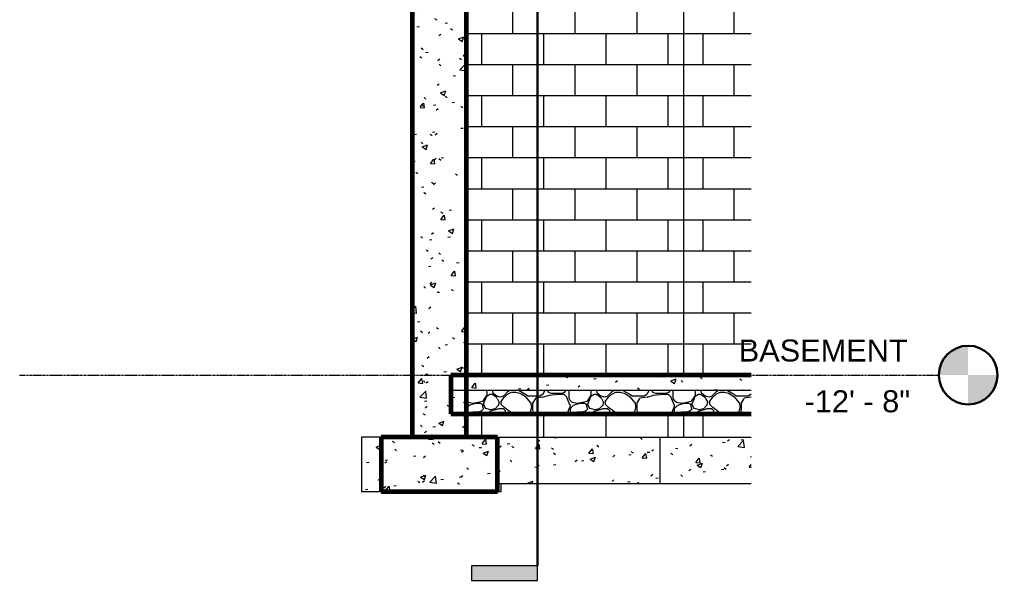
# Model space of a CAD drawing. Header units: inches. Extents: x -4126 to 2305, y -1116 to 12338.
# Drawn here: x 1569.9 to 1822, y -204.9 to -60.4 of the extents above; entities that cross this region are included whole.
import ezdxf

# ---------------------------------------------------------------- set-up
doc = ezdxf.new("R2010")
doc.units = ezdxf.units.IN
doc.header["$MEASUREMENT"] = 0
doc.linetypes.add('Grid Line 1_2_', pattern=[0.875, 0.5, -0.125, 0.125, -0.125])
for name, color, linetype, lineweight in [('A-FLOR', 192, 'Continuous', 18), ('A-FLOR-LEVL', 51, 'Continuous', 9), ('A-FLOR-MCUT', 51, 'Continuous', 18), ('A-FLOR-PATT', 8, 'Continuous', 60), ('A-WALL', 113, 'Continuous', 13), ('A-WALL-PATT', 111, 'Continuous', 60), ('G-ANNO-SYMB', 111, 'Continuous', 30), ('S-FNDN', 32, 'Continuous', 13)]:
    doc.layers.add(name, color=color, linetype=linetype, lineweight=lineweight)
doc.styles.add('Arial_5', font='arial.ttf', dxfattribs={"height": 5.669291})
pattern_1 = [(50, (2541.669, -16.936), (13.77135, -1.20496), [1.44, -15.84]), (355, (2541.669, -16.936), (-2.66442, 14.44218), [1.152, -12.672]), (100.451, (2542.817, -17.037), (11.10708, 13.23737), [1.224, -13.462]), (46.184, (2541.669, -13.096), (20.49128, -3.17785), [2.16, -23.76]), (96.636, (2543.377, -13.361), (17.94587, 18.70315), [1.836, -20.193]), (351.184, (2541.669, -13.096), (17.9454, 18.7026), [1.728, -19.008]), (21, (2543.589, -14.056), (11.46052, -7.73037), [1.44, -15.84]), (326, (2543.589, -14.056), (4.67135, 13.92315), [1.152, -12.672]), (71.451, (2544.544, -14.7), (16.13207, 6.19284), [1.224, -13.462]), (37.5, (2541.669, -16.936), (0.233123, 6.39175), [0.634, -11.885, 0.634, -12.23, -12.72]), (37.5, (2541.669, -16.936), (0.233123, 6.39175), [-25.382, 0.634, -12.086]), (7.5, (2541.669, -16.936), (5.05073, 7.57304), [0.634, -6.701, 0.634, -11.597, -4.848]), (7.5, (2541.669, -16.936), (5.05073, 7.57304), [-19.565, 0.634, -4.214]), (327.5, (2537.388, -16.936), (10.24958, -0.43289), [0.634, -4.166, 0.634, -14.342, -19.872]), (327.5, (2537.388, -16.936), (10.24958, -0.43289), [-19.776, 0.634, -19.238]), (317.5, (2535.468, -16.936), (11.19739, 1.92214), [0.634, -5.606, 0.634, -9.312, -14.112]), (317.5, (2535.468, -16.936), (11.19739, 1.92214), [-16.186, 0.634, -13.478])]

# ---------------------------------------------------------------- blocks, each defined once
blk = doc.blocks.new('Level - Extremo inicial de nivel - Círculo-11789-Sección 32')
at = {"layer": 'A-FLOR-LEVL'}
h = blk.add_hatch(color=256, dxfattribs=at)
edge = h.paths.add_edge_path(flags=0)
edge.add_line((-3685.98, -152), (-3693.54, -152))
edge.add_arc((-3685.98, -152), 7.56, 90, 180, ccw=False)
edge.add_line((-3685.98, -144.44), (-3685.98, -152))
h = blk.add_hatch(color=256, dxfattribs=at)
edge = h.paths.add_edge_path(flags=0)
edge.add_line((-3685.98, -159.56), (-3685.98, -152))
edge.add_line((-3685.98, -152), (-3678.42, -152))
edge.add_arc((-3685.98, -152), 7.56, 270, 360, ccw=False)
at = {"layer": 'A-FLOR-LEVL', "lineweight": 30}
blk.add_circle((-3685.98, -152), 7.56, dxfattribs=at)
blk = doc.blocks.new('Section - Extremo final de sección - Rellenado-14997-Sección 32')
at = {"layer": 'G-ANNO-SYMB', "lineweight": 9}
blk.add_hatch(color=256, dxfattribs=at).paths.add_polyline_path([(-3813.96, -201.14), (-3796.96, -201.14), (-3796.96, -204.92), (-3813.96, -204.92)], flags=0)
for p, q in [((-3813.96, -201.14), (-3813.96, -204.92)), ((-3796.96, -201.14), (-3813.96, -201.14)), ((-3796.96, -204.92), (-3796.96, -201.14)), ((-3813.96, -204.92), (-3796.96, -204.92))]:
    blk.add_line(p, q, dxfattribs=at)

msp = doc.modelspace()

# ---------------------------------------------------------------- hatches: boundary and pattern name
at = {"layer": 'A-FLOR-PATT', "lineweight": 9}
h = msp.add_hatch(dxfattribs=at)
h.set_pattern_fill('FP_51', color=256, style=0, pattern_type=2)
h.set_pattern_definition(pattern_1)
h.paths.add_polyline_path([(1741.545, -156), (1758.558, -156), (1758.558, -152), (1685.131, -152), (1685.131, -156), (1741.131, -156)], flags=0)
h = msp.add_hatch(dxfattribs=at)
h.set_pattern_fill('FP_50', color=256, style=0, pattern_type=2)
h.set_pattern_definition([(212.005, (2540.0568, -12.905), (-80.619876, -53.746335), [2.535, -250.987]), (213.69, (2541.669, -11.83), (-26.87387, -26.87325), [1.938, -94.955]), (198.435, (2542.475, -11.562), (-53.746996, -26.8734), [0.85, -84.131]), (180, (2543.55, -11.562), (-3e-15, -26.873), [1.075, -25.798]), (161.565, (2544.356, -11.83), (-26.873036, 2e-05), [0.85, -84.131]), (333.435, (2544.625, 7.518), (26.87306, 2e-05), [1.202, -58.889]), (296.565, (2544.356, 8.056), (26.87304, -26.87309), [0.601, -59.49]), (270, (2544.356, 9.4), (26.873, 2e-15), [1.344, -25.53]), (186.34, (2544.6248, -8.068), (-214.986308, -26.872903), [2.433, -240.914]), (296.565, (2550.537, 8.593), (26.87304, -26.87309), [0.601, -59.49]), (303.69, (2550, 9.4), (26.87325, -26.87387), [0.969, -95.924]), (229.399, (2554.2998, -2.425), (-134.365571, -161.240653), [2.478, -245.282]), (243.435, (2555.106, -0.812), (2e-05, -26.87306), [1.803, -58.288]), (213.69, (2564.511, -3.768), (-26.87387, -26.87325), [0.969, -95.924]), (33.69, (2556.449, -11.293), (26.87387, 26.87325), [0.969, -95.924]), (0, (2555.912, -11.293), (0, 26.873), [0.537, -26.336]), (333.435, (2555.375, -11.024), (26.87306, 2e-05), [0.601, -59.49]), (284.036, (2555.106, -9.949), (26.87309, -80.61944), [1.108, -109.693]), (270, (2555.106, -9.412), (26.873, 2e-15), [0.537, -26.336]), (243.435, (2555.106, -8.874), (2e-05, -26.87306), [0.601, -59.49]), (135, (2555.106, -8.606), (-26.8729, 2e-15), [0.38, -37.625]), (90, (2555.106, -8.874), (-26.873, 2e-15), [0.269, -26.605]), (18.435, (2564.78, 3.487), (53.746996, 26.8734), [1.7, -83.281]), (6.34, (2566.3928, 4.025), (214.986308, 26.872903), [2.433, -240.914]), (180, (2565.318, -2.425), (-3e-15, -26.873), [1.612, -25.261]), (197.354, (2569.6168, -1.081), (-80.6202226, -26.8732298), [4.505, -445.973]), (198.435, (2570.424, -0.812), (-53.746996, -26.8734), [0.85, -84.131]), (213.69, (2571.23, -0.275), (-26.87387, -26.87325), [0.969, -95.924]), (251.565, (2571.498, 0.531), (-2e-05, -26.873036), [0.85, -84.131]), (243.435, (2571.767, 1.069), (2e-05, -26.87306), [0.601, -59.49]), (270, (2571.767, 1.606), (26.873, 2e-15), [0.537, -26.336]), (293.199, (2570.9608, 3.487), (26.874084, -53.74642), [2.047, -202.614]), (315, (2570.155, 4.294), (26.8729, 0), [1.14, -36.864]), (0, (2568.81, 4.294), (0, 26.873), [1.344, -25.53]), (341.565, (2562.899, -2.156), (26.873036, -2e-05), [0.85, -84.131]), (303.69, (2562.362, -1.35), (26.87325, -26.87387), [0.969, -95.924]), (279.462, (2562.0928, 0.263), (26.87256, -134.366403), [1.635, -161.829]), (270, (2562.093, 1.875), (26.873, 2e-15), [1.612, -25.261]), (239.036, (2562.8988, 3.219), (-26.873028, -53.74617), [1.567, -155.13]), (188.13, (2564.7798, 3.487), (-161.240193, -26.872598), [1.9, -188.123]), (116.565, (2544.894, 2.681), (-26.87304, 26.87309), [0.601, -59.49]), (135, (2545.43, 2.144), (-26.8729, 2e-15), [0.76, -37.244]), (168.69, (2546.775, 1.875), (-26.872813, 0.000228), [1.37, -135.657]), (191.31, (2548.119, 2.144), (-107.493183, -26.873136), [1.37, -135.657]), (194.036, (2549.194, 2.413), (-80.61944, -26.87309), [1.108, -109.693]), (236.31, (2549.731, 3.219), (-26.87322, -53.74604), [0.969, -95.924]), (236.31, (2550.269, 4.025), (-26.87322, -53.74604), [0.969, -95.924]), (270, (2550.27, 4.83), (26.873, 2e-15), [0.806, -26.067]), (291.801, (2549.731, 6.175), (26.872702, -53.746922), [1.447, -143.27]), (116.565, (2550, 0.531), (-26.87304, 26.87309), [1.202, -58.889]), (168.69, (2551.344, 0.263), (-26.872813, 0.000228), [1.37, -135.657]), (194.036, (2552.418, 0.531), (-80.61944, -26.87309), [1.108, -109.693]), (225, (2553.225, 1.338), (2e-15, -26.8729), [1.14, -36.864]), (251.565, (2553.493, 2.144), (-2e-05, -26.873036), [0.85, -84.131]), (296.565, (2552.956, 3.219), (26.87304, -26.87309), [1.202, -58.889]), (315, (2552.418, 3.756), (26.8729, 0), [0.76, -37.244]), (326.31, (2551.612, 4.294), (53.74604, -26.87322), [0.969, -95.924]), (0, (2551.075, 4.294), (0, 26.873), [0.537, -26.336]), (33.69, (2550.269, 3.756), (26.87387, 26.87325), [0.969, -95.924]), (71.565, (2550, 2.95), (2e-05, 26.873036), [0.85, -84.131]), (63.435, (2549.731, 2.413), (-2e-05, 26.87306), [0.601, -59.49]), (71.565, (2549.462, 1.606), (2e-05, 26.873036), [0.85, -84.131]), (104.036, (2549.462, 0.531), (-26.87309, 80.61944), [1.108, -109.693]), (45, (2548.925, -0.006), (0, 26.8729), [0.76, -37.244]), (18.435, (2548.119, -0.275), (53.746996, 26.8734), [0.85, -84.131]), (0, (2546.775, -0.275), (0, 26.873), [1.344, -25.53]), (14.036, (2545.7, -0.544), (80.61944, 26.87309), [1.108, -109.693]), (341.565, (2544.894, -0.275), (26.873036, -2e-05), [0.85, -84.131]), (270, (2544.894, 0.53), (26.873, 2e-15), [0.806, -26.067]), (225, (2545.7, 1.338), (2e-15, -26.8729), [1.14, -36.864]), (198.435, (2547.313, 1.875), (-53.746996, -26.8734), [1.7, -83.281]), (180, (2548.656, 1.875), (-3e-15, -26.873), [1.344, -25.53]), (153.435, (2549.194, 1.606), (-26.87306, -2e-05), [0.601, -59.49]), (206.565, (2559.405, -2.693), (-26.87309, -26.87304), [0.601, -59.49]), (146.31, (2560.212, -3.231), (-53.74604, 26.87322), [0.969, -95.924]), (119.745, (2561.2868, -5.112), (-80.619755, 134.366041), [2.167, -214.493]), (95.711, (2561.5548, -7.799), (-26.874985, 241.859121), [2.701, -267.372]), (90, (2561.555, -8.068), (-26.873, 2e-15), [0.269, -26.605]), (63.435, (2561.287, -8.606), (-2e-05, 26.87306), [0.601, -59.49]), (26.565, (2560.749, -8.874), (26.87309, 26.87304), [0.601, -59.49]), (0, (2559.943, -8.874), (0, 26.873), [0.806, -26.067]), (0, (2559.674, -8.874), (0, 26.873), [0.269, -26.605]), (0, (2559.137, -8.874), (0, 26.873), [0.537, -26.336]), (326.31, (2558.331, -8.337), (53.74604, -26.87322), [0.969, -95.924]), (333.435, (2557.793, -8.068), (26.87306, 2e-05), [0.601, -59.49]), (284.036, (2557.524, -6.993), (26.87309, -80.61944), [1.108, -109.693]), (270, (2557.524, -6.456), (26.873, 2e-15), [0.537, -26.336]), (270, (2557.524, -5.65), (26.873, 2e-15), [0.806, -26.067]), (258.69, (2557.793, -4.306), (-0.000228, -26.872813), [1.37, -135.657]), (231.34, (2558.8678, -2.962), (-80.620223, -107.493037), [1.721, -170.352]), (270, (2564.51, -3.5), (26.873, 2e-15), [0.269, -26.605]), (270, (2564.51, -3.23), (26.873, 2e-15), [0.269, -26.605]), (326.31, (2563.705, -2.693), (53.74604, -26.87322), [0.969, -95.924]), (333.435, (2562.093, -1.887), (26.87306, 2e-05), [1.803, -58.288]), (0, (2560.75, -1.887), (0, 26.873), [1.344, -25.53]), (63.435, (2560.48, -2.425), (-2e-05, 26.87306), [0.601, -59.49]), (90, (2560.48, -3.5), (-26.873, 2e-15), [1.075, -25.798]), (135, (2561.287, -4.306), (-26.8729, 2e-15), [1.14, -36.864]), (161.565, (2562.093, -4.575), (-26.873036, 2e-05), [0.85, -84.131]), (180, (2562.9, -4.575), (-3e-15, -26.873), [0.806, -26.067]), (198.435, (2563.705, -4.306), (-53.746996, -26.8734), [0.85, -84.131]), (351.87, (2553.2248, 10.206), (26.873028, -0.000376), [3.8, -186.222]), (14.036, (2552.15, 9.937), (80.61944, 26.87309), [1.108, -109.693]), (53.13, (2551.344, 8.862), (53.746544, 80.620104), [1.344, -133.023]), (95.194, (2551.6118, 5.906), (-26.871261, 268.732839), [2.968, -293.857]), (101.31, (2551.881, 4.562), (-26.873136, 107.493183), [1.37, -135.657]), (143.13, (2552.956, 3.756), (-80.620104, 53.746544), [1.344, -133.023]), (161.565, (2553.762, 3.487), (-26.873036, 2e-05), [0.85, -84.131]), (198.435, (2554.568, 3.756), (-53.746996, -26.8734), [0.85, -84.131]), (225, (2555.912, 5.1), (2e-15, -26.8729), [1.9, -36.104]), (228.814, (2557.7928, 7.25), (-161.2396144, -188.112355), [2.857, -282.81]), (251.565, (2558.062, 8.056), (-2e-05, -26.873036), [0.85, -84.131]), (270, (2558.062, 8.325), (26.873, 2e-15), [0.269, -26.605]), (288.435, (2557.793, 9.131), (26.8734, -53.746996), [0.85, -84.131]), (326.31, (2556.987, 9.668), (53.74604, -26.87322), [0.969, -95.924]), (90, (2544.625, 3.22), (-26.873, 2e-15), [1.881, -24.992]), (338.199, (2548.387, 6.712), (80.619823, -26.872882), [1.447, -143.27]), (0, (2546.775, 6.712), (0, 26.873), [1.612, -25.261]), (30.964, (2545.4308, 5.906), (80.619199, 53.74697), [1.567, -155.13]), (45, (2544.625, 5.1), (0, 26.8729), [1.14, -36.864]), (90, (2540.325, -5.38), (-26.873, 2e-15), [1.881, -24.992]), (116.565, (2541.132, -6.993), (-26.87304, 26.87309), [1.803, -58.288]), (153.435, (2542.744, -7.799), (-26.87306, -2e-05), [1.803, -58.288]), (180, (2544.088, -7.8), (-3e-15, -26.873), [1.344, -25.53]), (218.66, (2545.4308, -6.724), (-26.873042, -26.873378), [1.721, -170.352]), (231.34, (2546.5058, -5.381), (-80.620223, -107.493037), [1.721, -170.352]), (213.69, (2548.119, -4.306), (-26.87387, -26.87325), [1.938, -94.955]), (239.036, (2548.9248, -2.962), (-26.873028, -53.74617), [1.567, -155.13]), (270, (2548.925, -2.425), (26.873, 2e-15), [0.537, -26.336]), (270, (2548.925, -1.618), (26.873, 2e-15), [0.806, -26.067]), (315, (2548.119, -0.812), (26.8729, 0), [1.14, -36.864]), (350.538, (2546.5058, -0.544), (26.873645, 0.000151), [1.635, -161.829]), (14.036, (2544.356, -1.081), (80.61944, 26.87309), [2.216, -108.585]), (18.435, (2541.938, -1.887), (53.746996, 26.8734), [2.549, -82.431]), (45, (2541.132, -2.693), (0, 26.8729), [1.14, -36.864]), (45, (2540.325, -3.5), (0, 26.8729), [1.14, -36.864]), (108.435, (2546.238, -9.412), (-26.8734, 53.746996), [1.7, -83.281]), (126.87, (2547.044, -10.487), (-26.873848, 26.873352), [1.344, -133.023]), (146.31, (2547.85, -11.024), (-53.74604, 26.87322), [0.969, -95.924]), (161.565, (2548.656, -11.293), (-26.873036, 2e-05), [0.85, -84.131]), (135, (2549.462, -12.099), (-26.8729, 2e-15), [1.14, -36.864]), (161.565, (2550.269, -12.368), (-26.873036, 2e-05), [0.85, -84.131]), (180, (2551.075, -12.368), (-3e-15, -26.873), [0.806, -26.067]), (206.565, (2551.612, -12.099), (-26.87309, -26.87304), [0.601, -59.49]), (206.565, (2552.687, -11.562), (-26.87309, -26.87304), [1.202, -58.889]), (189.462, (2554.2998, -11.293), (-134.366403, -26.87256), [1.635, -161.829]), (243.435, (2554.837, -10.218), (2e-05, -26.87306), [1.202, -58.889]), (270, (2554.837, -9.95), (26.873, 2e-15), [0.269, -26.605]), (270, (2554.837, -9.412), (26.873, 2e-15), [0.537, -26.336]), (326.31, (2554.031, -7.799), (53.74604, -26.87322), [0.969, -95.924]), (327.995, (2551.8808, -6.456), (134.3672485, -80.618618), [2.535, -250.987]), (329.036, (2550.5368, -5.649), (53.74617, -26.873028), [1.567, -155.13]), (341.565, (2548.925, -5.112), (26.873036, -2e-05), [1.7, -83.281]), (0, (2547.85, -5.112), (0, 26.873), [1.075, -25.798]), (33.69, (2547.044, -5.649), (26.87387, 26.87325), [0.969, -95.924]), (53.13, (2546.238, -6.724), (53.746544, 80.620104), [1.344, -133.023]), (63.435, (2545.7, -7.799), (-2e-05, 26.87306), [1.202, -58.889]), (225, (2558.062, -9.949), (2e-15, -26.8729), [1.14, -36.864]), (236.31, (2558.599, -9.143), (-26.87322, -53.74604), [0.969, -95.924]), (270, (2558.6, -8.874), (26.873, 2e-15), [0.269, -26.605]), (315, (2558.062, -8.337), (26.8729, 0), [0.76, -37.244]), (333.435, (2556.987, -7.799), (26.87306, 2e-05), [1.202, -58.889]), (18.435, (2555.375, -8.337), (53.746996, 26.8734), [1.7, -83.281]), (75.964, (2555.106, -9.412), (-0.000357, 26.87343), [1.108, -109.693]), (71.565, (2543.013, -14.518), (2e-05, 26.873036), [0.85, -84.131]), (135, (2543.55, -15.055), (-26.8729, 2e-15), [0.76, -37.244]), (146.31, (2544.356, -15.593), (-53.74604, 26.87322), [0.969, -95.924]), (153.435, (2545.431, -16.13), (-26.87306, -2e-05), [1.202, -58.889]), (180, (2545.7, -16.13), (-3e-15, -26.873), [0.269, -26.605]), (161.565, (2546.506, -16.399), (-26.873036, 2e-05), [0.85, -84.131]), (180, (2547.58, -16.4), (-3e-15, -26.873), [1.075, -25.798]), (198.435, (2548.387, -16.13), (-53.746996, -26.8734), [0.85, -84.131]), (210.964, (2549.7308, -15.324), (-80.619199, -53.74697), [1.567, -155.13]), (206.565, (2550.269, -15.055), (-26.87309, -26.87304), [0.601, -59.49]), (251.565, (2550.537, -14.249), (-2e-05, -26.873036), [0.85, -84.131]), (303.69, (2550, -13.443), (26.87325, -26.87387), [0.969, -95.924]), (306.87, (2549.194, -12.368), (26.873848, -26.873352), [1.344, -133.023]), (323.13, (2548.119, -11.562), (80.620104, -53.746544), [1.344, -133.023]), (345.964, (2547.044, -11.293), (26.87343, 0.000357), [1.108, -109.693]), (18.435, (2546.238, -11.562), (53.746996, 26.8734), [0.85, -84.131]), (30.964, (2544.8938, -12.368), (80.619199, 53.74697), [1.567, -155.13]), (39.806, (2543.2818, -13.711), (26.872563, 26.87335), [2.099, -207.788]), (135, (2551.344, -16.13), (-26.8729, 2e-15), [0.38, -37.625]), (153.435, (2551.881, -16.399), (-26.87306, -2e-05), [0.601, -59.49]), (191.31, (2553.225, -16.13), (-107.493183, -26.873136), [1.37, -135.657]), (165.964, (2554.3, -16.399), (-26.87343, -0.000357), [1.108, -109.693]), (175.236, (2557.5238, -16.668), (-26.872853, -0.000164), [3.236, -320.361]), (206.565, (2558.062, -16.399), (-26.87309, -26.87304), [0.601, -59.49]), (225, (2558.599, -15.861), (2e-15, -26.8729), [0.76, -37.244]), (270, (2558.6, -14.518), (26.873, 2e-15), [1.344, -25.53]), (270, (2558.6, -13.71), (26.873, 2e-15), [0.806, -26.067]), (308.66, (2557.5238, -12.368), (26.873378, -26.873042), [1.721, -170.352]), (338.199, (2556.181, -11.83), (80.619823, -26.872882), [1.447, -143.27]), (348.69, (2554.837, -11.562), (26.872813, -0.000228), [1.37, -135.657]), (18.435, (2552.418, -12.368), (53.746996, 26.8734), [2.549, -82.431]), (36.87, (2551.344, -13.174), (26.873352, 26.873848), [1.344, -133.023]), (68.199, (2550.806, -14.518), (26.872882, 80.619823), [1.447, -143.27]), (101.31, (2551.075, -15.861), (-26.873136, 107.493183), [1.37, -135.657]), (348.69, (2548.656, 9.668), (26.872813, -0.000228), [1.37, -135.657]), (354.806, (2545.6998, 9.937), (26.8733634, 0.000201), [2.968, -293.857]), (0, (2544.894, 9.937), (0, 26.873), [0.806, -26.067]), (45, (2544.356, 9.4), (0, 26.8729), [0.76, -37.244]), (180, (2546.506, 6.98), (-3e-15, -26.873), [0.806, -26.067]), (188.13, (2548.3868, 7.25), (-161.240193, -26.872598), [1.9, -188.123]), (172.875, (2550.5368, 6.981), (-26.87349, 0.00024), [2.167, -214.493]), (225, (2550.806, 7.25), (2e-15, -26.8729), [0.38, -37.625]), (270, (2550.806, 8.056), (26.873, 2e-15), [0.806, -26.067]), (161.565, (2559.405, 8.862), (-26.873036, 2e-05), [0.85, -84.131]), (180, (2560.48, 8.862), (-3e-15, -26.873), [1.075, -25.798]), (198.435, (2561.287, 9.131), (-53.746996, -26.8734), [0.85, -84.131]), (170.538, (2562.8988, 8.862), (-26.873645, -0.000151), [1.635, -161.829]), (213.69, (2563.705, 9.4), (-26.87387, -26.87325), [0.969, -95.924]), (270, (2563.705, 9.668), (26.873, 2e-15), [0.269, -26.605]), (296.565, (2563.436, 10.206), (26.87304, -26.87309), [0.601, -59.49]), (341.565, (2561.824, 10.743), (26.873036, -2e-05), [1.7, -83.281]), (341.565, (2560.212, 11.281), (26.873036, -2e-05), [1.7, -83.281]), (14.036, (2559.137, 11.012), (80.61944, 26.87309), [1.108, -109.693]), (45, (2558.33, 10.206), (0, 26.8729), [1.14, -36.864]), (104.036, (2558.599, 9.131), (-26.87309, 80.61944), [1.108, -109.693]), (0, (2537.638, -14.25), (0, 26.873), [0.269, -26.605]), (315, (2537.1, -13.711), (26.8729, 0), [0.76, -37.244]), (274.764, (2536.8318, -10.487), (26.875449, -295.606197), [3.236, -320.361]), (255.964, (2537.101, -9.412), (0.000357, -26.87343), [1.108, -109.693]), (225, (2537.638, -8.874), (2e-15, -26.8729), [0.76, -37.244]), (198.435, (2540.057, -8.068), (-53.746996, -26.8734), [2.549, -82.431]), (180, (2540.325, -8.068), (-3e-15, -26.873), [0.269, -26.605]), (171.87, (2542.2068, -8.337), (-26.873028, 0.000376), [1.9, -188.123]), (146.31, (2545.431, -8.606), (-53.74604, 26.87322), [0.969, -95.924]), (108.435, (2545.969, -10.218), (-26.8734, 53.746996), [1.7, -83.281]), (90, (2545.97, -10.487), (-26.873, 2e-15), [0.269, -26.605]), (71.565, (2545.7, -11.293), (2e-05, 26.873036), [0.85, -84.131]), (26.565, (2545.163, -11.562), (26.87309, 26.87304), [0.601, -59.49]), (18.435, (2544.356, -11.83), (53.746996, 26.8734), [0.85, -84.131]), (126.87, (2558.868, -13.711), (-26.873848, 26.873352), [1.344, -133.023]), (123.69, (2559.405, -14.518), (-26.87325, 26.87387), [0.969, -95.924]), (149.036, (2560.7488, -15.324), (-53.74617, 26.873028), [1.567, -155.13]), (168.69, (2562.093, -15.593), (-26.872813, 0.000228), [1.37, -135.657]), (213.69, (2562.899, -15.055), (-26.87387, -26.87325), [0.969, -95.924]), (251.565, (2563.168, -14.249), (-2e-05, -26.873036), [0.85, -84.131]), (270, (2563.168, -13.98), (26.873, 2e-15), [0.269, -26.605]), (279.462, (2562.8988, -12.368), (26.87256, -134.366403), [1.635, -161.829]), (243.435, (2563.168, -11.83), (2e-05, -26.87306), [0.601, -59.49]), (270, (2563.168, -11.562), (26.873, 2e-15), [0.269, -26.605]), (296.565, (2562.362, -9.949), (26.87304, -26.87309), [1.803, -58.288]), (329.036, (2561.0178, -9.143), (53.74617, -26.873028), [1.567, -155.13]), (8.13, (2559.1368, -9.412), (161.240193, 26.872598), [1.9, -188.123]), (45, (2558.062, -10.487), (0, 26.8729), [1.52, -36.484]), (45, (2557.524, -11.024), (0, 26.8729), [0.76, -37.244]), (90, (2557.524, -11.83), (-26.873, 2e-15), [0.806, -26.067]), (123.69, (2558.062, -12.637), (-26.87325, 26.87387), [0.969, -95.924]), (101.31, (2562.093, -7.799), (-26.873136, 107.493183), [1.37, -135.657]), (108.435, (2562.362, -8.606), (-26.8734, 53.746996), [0.85, -84.131]), (135, (2562.63, -8.874), (-26.8729, 2e-15), [0.38, -37.625]), (180, (2563.436, -8.874), (-3e-15, -26.873), [0.806, -26.067]), (213.69, (2564.243, -8.337), (-26.87387, -26.87325), [0.969, -95.924]), (187.125, (2566.3928, -8.068), (-188.113443, -26.873064), [2.167, -214.493]), (236.31, (2566.93, -7.262), (-26.87322, -53.74604), [0.969, -95.924]), (270, (2566.93, -6.993), (26.873, 2e-15), [0.269, -26.605]), (288.435, (2566.661, -6.187), (26.8734, -53.746996), [0.85, -84.131]), (285.945, (2566.1238, -4.306), (26.872526, -80.620535), [1.956, -193.684]), (315, (2565.586, -3.768), (26.8729, 0), [0.76, -37.244]), (18.435, (2564.78, -4.037), (53.746996, 26.8734), [0.85, -84.131]), (29.745, (2562.8988, -5.112), (134.366041, 80.619755), [2.167, -214.493]), (18.435, (2562.093, -5.381), (53.746996, 26.8734), [0.85, -84.131]), (75.964, (2561.824, -6.456), (-0.000357, 26.87343), [1.108, -109.693]), (180, (2554.03, 0.53), (-3e-15, -26.873), [0.806, -26.067]), (180, (2554.568, 0.53), (-3e-15, -26.873), [0.537, -26.336]), (135, (2555.106, -0.006), (-26.8729, 2e-15), [0.76, -37.244]), (90, (2555.106, -0.812), (-26.873, 2e-15), [0.806, -26.067]), (26.565, (2551.075, -5.112), (26.87309, 26.87304), [1.803, -58.288]), (341.565, (2550.269, -4.843), (26.873036, -2e-05), [0.85, -84.131]), (300.964, (2549.4618, -3.5), (53.74697, -80.619199), [1.567, -155.13]), (71.565, (2554.568, -2.693), (2e-05, 26.873036), [0.85, -84.131]), (90, (2554.568, -4.037), (-26.873, 2e-15), [1.344, -25.53]), (123.69, (2555.106, -4.843), (-26.87325, 26.87387), [0.969, -95.924]), (153.435, (2556.181, -5.381), (-26.87306, -2e-05), [1.202, -58.889]), (198.435, (2556.987, -5.112), (-53.746996, -26.8734), [0.85, -84.131]), (243.435, (2557.256, -4.575), (2e-05, -26.87306), [0.601, -59.49]), (255.964, (2557.524, -3.5), (0.000357, -26.87343), [1.108, -109.693]), (251.565, (2557.793, -2.693), (-2e-05, -26.873036), [0.85, -84.131]), (291.801, (2557.256, -1.35), (26.872702, -53.746922), [1.447, -143.27]), (323.13, (2556.181, -0.544), (80.620104, -53.746544), [1.344, -133.023]), (18.435, (2555.375, -0.812), (53.746996, 26.8734), [0.85, -84.131]), (63.435, (2554.837, -1.887), (-2e-05, 26.87306), [1.202, -58.889]), (135, (2552.687, -6.724), (-26.8729, 2e-15), [1.14, -36.864]), (149.036, (2554.0308, -7.531), (-53.74617, 26.873028), [1.567, -155.13]), (146.31, (2554.837, -8.068), (-53.74604, 26.87322), [0.969, -95.924]), (180, (2555.375, -8.068), (-3e-15, -26.873), [0.537, -26.336]), (210.964, (2556.7178, -7.262), (-80.619199, -53.74697), [1.567, -155.13]), (243.435, (2556.987, -6.724), (2e-05, -26.87306), [0.601, -59.49]), (303.69, (2556.449, -5.918), (26.87325, -26.87387), [0.969, -95.924]), (321.34, (2555.1058, -4.843), (107.493037, -80.620223), [1.721, -170.352]), (345.964, (2554.031, -4.575), (26.87343, 0.000357), [1.108, -109.693]), (11.31, (2552.687, -4.843), (107.493183, 26.873136), [1.37, -135.657]), (26.565, (2552.15, -5.112), (26.87309, 26.87304), [0.601, -59.49]), (71.565, (2551.881, -5.918), (2e-05, 26.873036), [0.85, -84.131]), (15.945, (2551.3438, -0.006), (80.620535, 26.872526), [1.956, -193.684]), (29.745, (2549.4618, -1.081), (134.366041, 80.619755), [2.167, -214.493]), (63.435, (2549.194, -1.618), (-2e-05, 26.87306), [0.601, -59.49]), (90, (2549.194, -2.425), (-26.873, 2e-15), [0.806, -26.067]), (104.036, (2549.462, -3.5), (-26.87309, 80.61944), [1.108, -109.693]), (120.964, (2550.2688, -4.843), (-53.74697, 80.619199), [1.567, -155.13]), (153.435, (2565.318, 9.4), (-26.87306, -2e-05), [0.601, -59.49]), (180, (2565.855, 9.4), (-3e-15, -26.873), [0.537, -26.336]), (209.745, (2567.7358, 10.474), (-134.366041, -80.619755), [2.167, -214.493]), (225, (2568.81, 11.549), (2e-15, -26.8729), [1.52, -36.484]), (239.036, (2569.6168, 12.893), (-26.873028, -53.74617), [1.567, -155.13]), (239.036, (2570.4238, 14.237), (-26.873028, -53.74617), [1.567, -155.13]), (270, (2570.424, 14.505), (26.873, 2e-15), [0.269, -26.605]), (333.435, (2569.886, 14.774), (26.87306, 2e-05), [0.601, -59.49]), (0, (2569.08, 14.774), (0, 26.873), [0.806, -26.067]), (45, (2568.274, 13.968), (0, 26.8729), [1.14, -36.864]), (26.565, (2565.049, 12.356), (26.87309, 26.87304), [3.605, -56.485]), (30.964, (2563.7048, 11.549), (80.619199, 53.74697), [1.567, -155.13]), (90, (2563.705, 11.012), (-26.873, 2e-15), [0.537, -26.336]), (128.66, (2564.7798, 9.668), (-26.873378, 26.873042), [1.721, -170.352]), (255.964, (2561.824, 0.8), (0.000357, -26.87343), [1.108, -109.693]), (281.31, (2561.555, 2.144), (26.873136, -107.493183), [1.37, -135.657]), (309.806, (2560.2118, 3.756), (26.87335, -26.872563), [2.099, -207.788]), (329.036, (2558.8678, 4.562), (53.74617, -26.873028), [1.567, -155.13]), (345.964, (2557.793, 4.831), (26.87343, 0.000357), [1.108, -109.693]), (0, (2556.718, 4.83), (0, 26.873), [1.075, -25.798]), (26.565, (2555.643, 4.294), (26.87309, 26.87304), [1.202, -58.889]), (45, (2554.837, 3.487), (0, 26.8729), [1.14, -36.864]), (53.13, (2554.031, 2.413), (53.746544, 80.620104), [1.344, -133.023]), (90, (2554.03, 1.606), (-26.873, 2e-15), [0.806, -26.067]), (135, (2554.837, 0.8), (-26.8729, 2e-15), [1.14, -36.864]), (144.462, (2556.7178, -0.544), (-80.619876, 53.7472), [2.312, -228.861]), (135, (2558.062, -1.887), (-26.8729, 2e-15), [1.9, -36.104]), (153.435, (2559.137, -2.425), (-26.87306, -2e-05), [1.202, -58.889]), (206.565, (2560.212, -1.887), (-26.87309, -26.87304), [1.202, -58.889]), (230.194, (2561.5548, -0.275), (-107.49424, -134.36609), [2.099, -207.788]), (66.801, (2558.0618, 6.175), (53.747178, 134.366145), [2.047, -202.614]), (90, (2558.062, 5.37), (-26.873, 2e-15), [0.806, -26.067]), (153.435, (2558.599, 5.1), (-26.87306, -2e-05), [0.601, -59.49]), (153.435, (2559.674, 4.562), (-26.87306, -2e-05), [1.202, -58.889]), (149.036, (2561.0178, 3.756), (-53.74617, 26.873028), [1.567, -155.13]), (180, (2562.362, 3.756), (-3e-15, -26.873), [1.344, -25.53]), (180, (2563.974, 3.756), (-3e-15, -26.873), [1.612, -25.261]), (213.69, (2564.78, 4.294), (-26.87387, -26.87325), [0.969, -95.924]), (243.435, (2565.318, 5.369), (2e-05, -26.87306), [1.202, -58.889]), (277.125, (2565.0488, 7.518), (26.873064, -188.113443), [2.167, -214.493]), (315, (2564.51, 8.056), (26.8729, 0), [0.76, -37.244]), (341.565, (2563.705, 8.325), (26.873036, -2e-05), [0.85, -84.131]), (352.875, (2561.5548, 8.593), (26.87349, -0.00024), [2.167, -214.493]), (0, (2560.212, 8.593), (0, 26.873), [1.344, -25.53]), (21.801, (2558.868, 8.056), (53.746922, 26.872702), [1.447, -143.27]), (90, (2570.96, 6.712), (-26.873, 2e-15), [1.075, -25.798]), (90, (2570.96, 5.637), (-26.873, 2e-15), [1.075, -25.798]), (56.31, (2570.424, 4.831), (26.87322, 53.746043), [0.969, -95.924]), (18.435, (2569.617, 4.562), (53.746996, 26.8734), [0.85, -84.131]), (0, (2566.93, 4.562), (0, 26.873), [2.687, -24.186]), (341.565, (2566.124, 4.831), (26.873036, -2e-05), [0.85, -84.131]), (296.565, (2565.855, 5.369), (26.87304, -26.87309), [0.601, -59.49]), (278.13, (2565.5858, 7.25), (26.872598, -161.240193), [1.9, -188.123]), (270, (2565.586, 7.518), (26.873, 2e-15), [0.269, -26.605]), (251.565, (2565.855, 8.325), (-2e-05, -26.873036), [0.85, -84.131]), (225, (2566.66, 9.131), (2e-15, -26.8729), [1.14, -36.864]), (218.66, (2568.0048, 10.206), (-26.873042, -26.873378), [1.721, -170.352]), (225, (2568.81, 11.012), (2e-15, -26.8729), [1.14, -36.864]), (206.565, (2569.349, 11.281), (-26.87309, -26.87304), [0.601, -59.49]), (180, (2569.886, 11.28), (-3e-15, -26.873), [0.537, -26.336]), (123.69, (2570.424, 10.474), (-26.87325, 26.87387), [0.969, -95.924]), (108.435, (2570.692, 9.668), (-26.8734, 53.746996), [0.85, -84.131]), (98.13, (2570.9608, 7.787), (-26.872598, 161.240193), [1.9, -188.123])])
h.paths.add_polyline_path([(1685.131, -162), (1758.558, -162), (1758.558, -156), (1685.131, -156), (1685.131, -161.849)], flags=0)
at = {"layer": 'A-WALL-PATT', "lineweight": 9}
h = msp.add_hatch(dxfattribs=at)
h.set_pattern_fill('FP_52', color=256, style=0, pattern_type=2)
h.set_pattern_definition([(0, (1681.131, -240), (0, 8), []), (90, (1681.131, -240), (-8, 8), [8, -8])])
h.paths.add_polyline_path([(1741.131, -168), (1741.131, -162), (1685.131, -162), (1685.131, -168), (1735.131, -168)], flags=0)
h.paths.add_polyline_path([(1685.131, -152), (1741.131, -152), (1741.131, -52), (1745.131, -52), (1745.131, -47.209), (1685.131, -42.413), (1685.131, -116.637)], flags=0)
h.paths.add_polyline_path([(1745.131, -41.19), (1745.131, -16), (1681.131, -16), (1681.131, -36.074), (1741.131, -40.87)], flags=0)
h = msp.add_hatch(dxfattribs=at)
h.set_pattern_fill('FP_53', color=256, style=0, pattern_type=2)
h.set_pattern_definition([(0, (2346.131, -208), (0, 8), []), (90, (2346.131, -208), (-8, 8), [8, -8])])
h.paths.add_polyline_path([(1741.131, -168), (1758.558, -168), (1758.558, -162), (1741.131, -162)], flags=0)
h.paths.add_polyline_path([(1758.558, -152), (1758.558, -48.282), (1745.131, -47.209), (1745.131, -52), (1741.131, -52), (1741.131, -152), (1741.683, -152)], flags=0)
h.paths.add_polyline_path([(1758.558, -42.263), (1758.558, -16), (1745.131, -16), (1745.131, -41.19)], flags=0)
h = msp.add_hatch(dxfattribs=at)
h.set_pattern_fill('FP_51', color=256, style=0, pattern_type=2)
h.set_pattern_definition(pattern_1)
h.paths.add_polyline_path([(1685.131, -168), (1685.131, -42.413), (1680.131, -42), (1679.438, -42.013), (1671.131, -42.359), (1671.131, -168), (1681.131, -168)], flags=0)
at = {"layer": 'S-FNDN', "lineweight": 9}
h = msp.add_hatch(dxfattribs=at)
h.set_pattern_fill('FP_51', color=256, style=0, pattern_type=2)
h.set_pattern_definition(pattern_1)
h.paths.add_polyline_path([(1693.131, -182), (1694.131, -182), (1694.131, -180), (1693.131, -180)], flags=0)
h.paths.add_polyline_path([(1658.131, -182), (1663.131, -182), (1663.131, -168), (1658.131, -168), (1658.131, -180)], flags=0)
h = msp.add_hatch(dxfattribs=at)
h.set_pattern_fill('FP_51', color=256, style=0, pattern_type=2)
h.set_pattern_definition(pattern_1)
h.paths.add_polyline_path([(1685.131, -182), (1693.131, -182), (1693.131, -168), (1663.131, -168), (1663.131, -182), (1682.363, -182)], flags=0)
h = msp.add_hatch(dxfattribs=at)
h.set_pattern_fill('FP_51', color=256, style=0, pattern_type=2)
h.set_pattern_definition(pattern_1)
h.paths.add_polyline_path([(1735.131, -180), (1735.131, -168), (1693.131, -168), (1693.131, -180)], flags=0)
h = msp.add_hatch(dxfattribs=at)
h.set_pattern_fill('FP_51', color=256, style=0, pattern_type=2)
h.set_pattern_definition(pattern_1)
h.paths.add_polyline_path([(1758.558, -180), (1758.558, -168), (1735.131, -168), (1735.131, -180), (1745.131, -180)], flags=0)

# ---------------------------------------------------------------- linework, layer by layer
at = {"layer": 'A-FLOR', "lineweight": 60}
for p, q in [((1758.558, -152), (1681.131, -152)), ((1681.131, -152), (1681.131, -162)), ((1681.131, -162), (1758.558, -162))]:
    msp.add_line(p, q, dxfattribs=at)
at = {"layer": 'A-FLOR-LEVL', "linetype": 'Grid Line 1_2_'}
msp.add_line((1569.947, -152), (1806.918, -152), dxfattribs=at)
at = {"layer": 'A-FLOR-MCUT'}
msp.add_line((1758.558, -156), (1681.131, -156), dxfattribs=at)
at = {"layer": 'A-WALL', "lineweight": 18}
for p, q in [((1741.131, -52), (1741.131, -152)), ((1741.131, -162), (1741.131, -168))]:
    msp.add_line(p, q, dxfattribs=at)
at = {"layer": 'G-ANNO-SYMB'}
msp.add_line((1703.498, 152.138), (1703.498, -201.138), dxfattribs=at)
at = {"layer": 'S-FNDN', "lineweight": 60}
for p, q in [((1685.131, -168), (1685.131, -42.413)), ((1671.131, -54.37), (1671.131, -168)), ((1693.131, -168), (1663.131, -168)), ((1663.131, -168), (1663.131, -182)), ((1693.131, -182), (1693.131, -168)), ((1663.131, -182), (1693.131, -182))]:
    msp.add_line(p, q, dxfattribs=at)
at = {"layer": 'S-FNDN', "lineweight": 18}
for p, q in [((1658.131, -168), (1658.131, -182)), ((1663.131, -168), (1658.131, -168)), ((1693.131, -168), (1758.558, -168)), ((1735.131, -180), (1735.131, -168)), ((1758.558, -180), (1693.131, -180)), ((1694.131, -182), (1694.131, -180)), ((1658.131, -182), (1663.131, -182)), ((1693.131, -182), (1694.131, -182))]:
    msp.add_line(p, q, dxfattribs=at)

# ---------------------------------------------------------------- block references
at = {"layer": 'A-FLOR-LEVL', "lineweight": 30}
msp.add_blockref('Level - Extremo inicial de nivel - Círculo-11789-Sección 32', (5500.455, 0), dxfattribs=at)
at = {"layer": 'G-ANNO-SYMB'}
msp.add_blockref('Section - Extremo final de sección - Rellenado-14997-Sección 32', (5500.455, 0), dxfattribs=at)

# ---------------------------------------------------------------- texts
at = {"layer": 'A-FLOR-LEVL', "char_height": 5.6693, "attachment_point": 1, "style": 'Arial_5'}
for s, insert, width in [('BASEMENT', (1755.342, -142.846), 53.631), ('-12\' - 8"', (1772.327, -155.92), 33.4815)]:
    msp.add_mtext(s, dxfattribs=dict(at, insert=insert, width=width))

doc.saveas('drawing.dxf')
